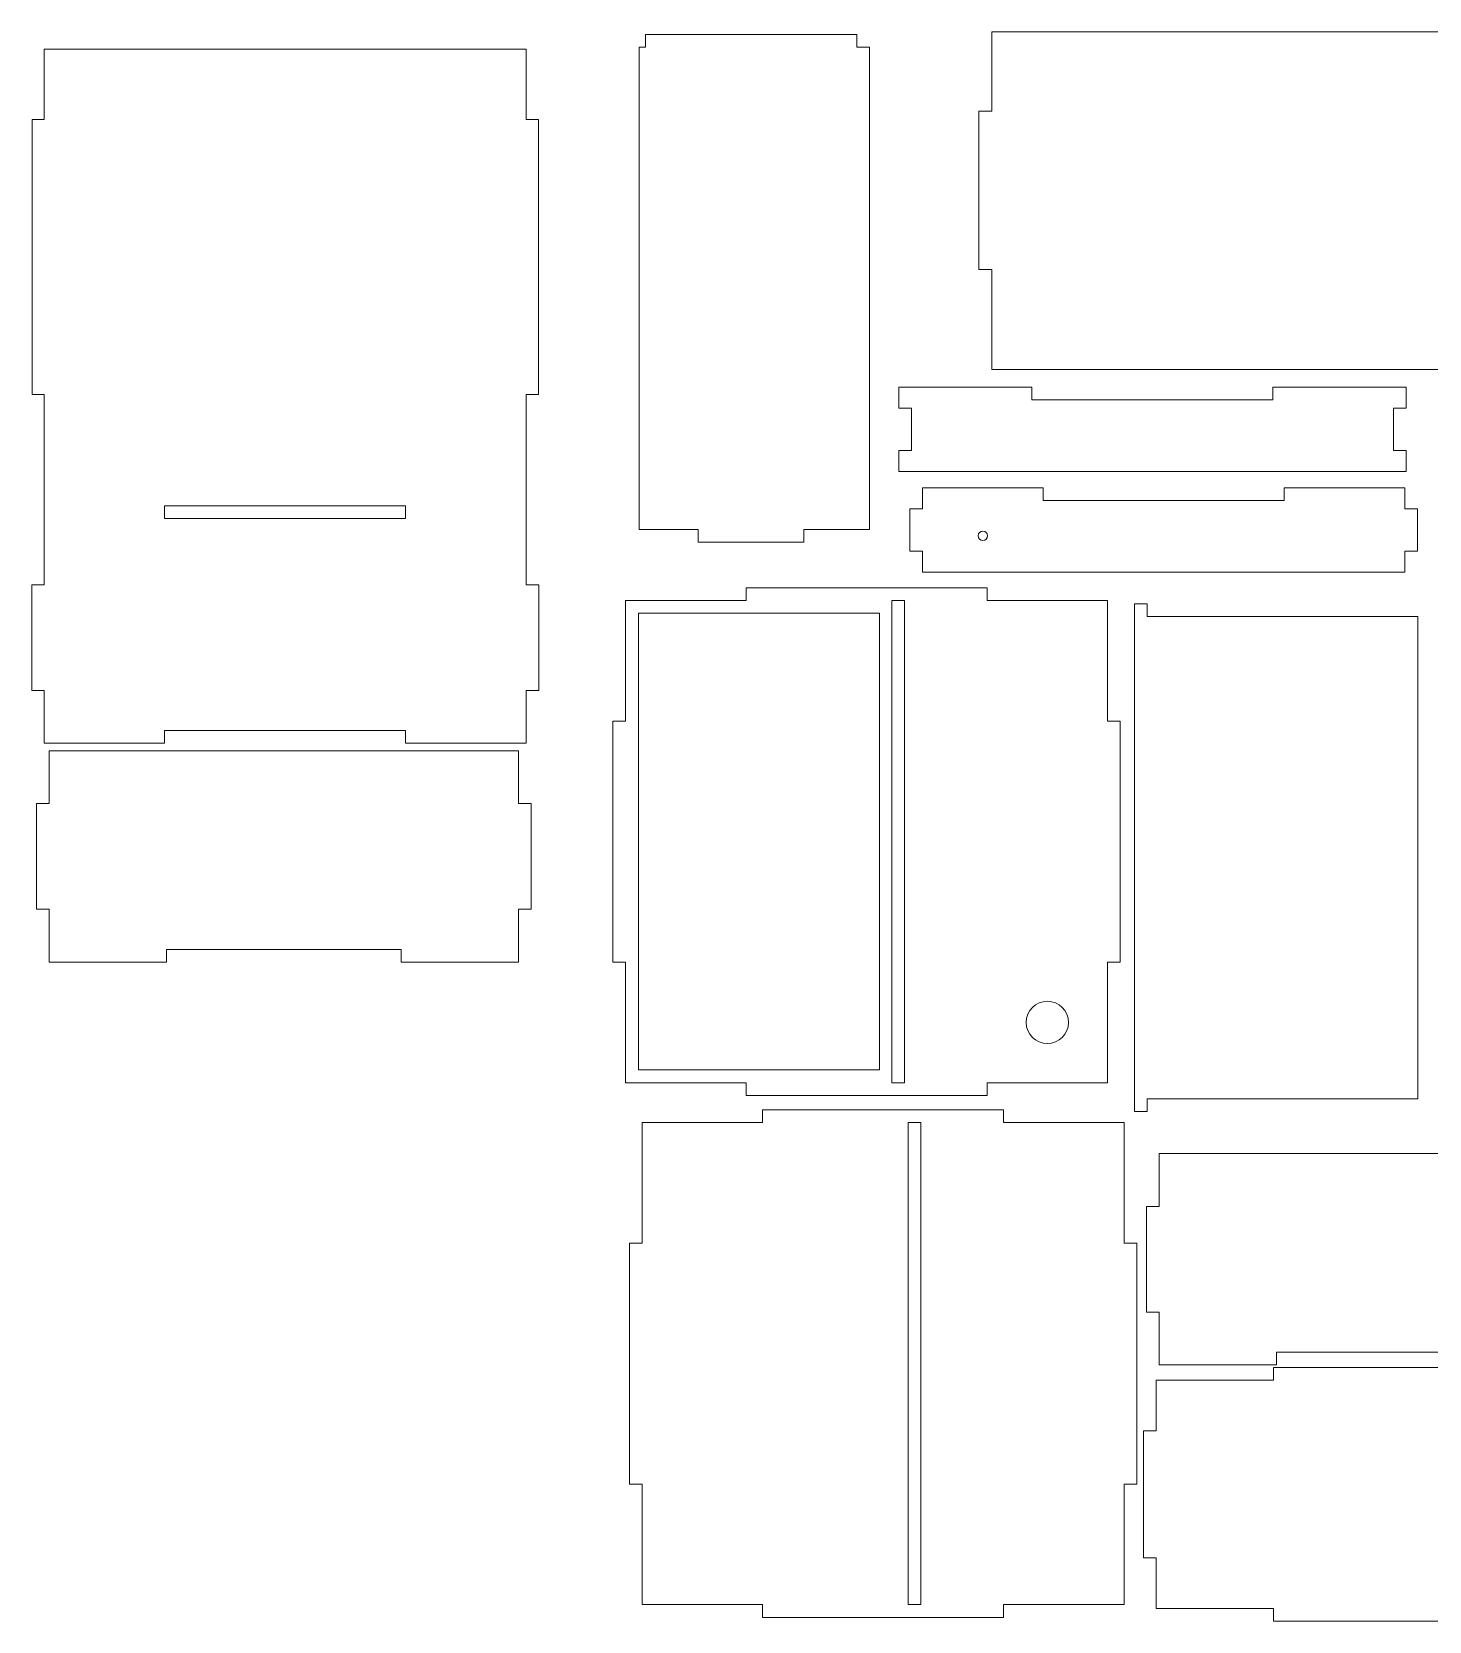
# Model space of a CAD drawing. Header units: millimetres. Extents: x -430 to 298, y -196 to 198.
# Drawn here: x -430.2 to -99.7, y -179.9 to 195.9 of the extents above; entities that cross this region are included whole.
import ezdxf

# ---------------------------------------------------------------- set-up
doc = ezdxf.new("R2010")
doc.units = ezdxf.units.MM
doc.header["$MEASUREMENT"] = 0
doc.layers.add('Camada 1', color=7, linetype='Continuous')

msp = doc.modelspace()

# ---------------------------------------------------------------- linework, layer by layer
at = {"layer": 'Camada 1', "color": 250, "lineweight": 20}
for points, knots in [([(-89.1485, 195.9249), (-89.1485, 195.9249), (-203.1485, 195.9249), (-203.1485, 195.9249), (-203.1485, 195.9249), (-203.1485, 177.1749), (-203.1485, 177.1749), (-203.1485, 177.1749), (-206.1485, 177.1749), (-206.1485, 177.1749), (-206.1485, 177.1749), (-206.1485, 139.6749), (-206.1485, 139.6749), (-206.1485, 139.6749), (-203.1485, 139.6749), (-203.1485, 139.6749), (-203.1485, 139.6749), (-203.1485, 116.0944), (-203.1485, 116.0944), (-203.1485, 116.0944), (-89.1485, 116.0944), (-89.1485, 116.0944), (-89.1485, 116.0944), (-89.1485, 139.6749), (-89.1485, 139.6749), (-89.1485, 139.6749), (-86.1485, 139.6749), (-86.1485, 139.6749), (-86.1485, 139.6749), (-86.1485, 177.1749), (-86.1485, 177.1749), (-86.1485, 177.1749), (-89.1485, 177.1749), (-89.1485, 177.1749), (-89.1485, 177.1749), (-89.1485, 195.9249), (-89.1485, 195.9249)], [0, 0, 0, 0, 0.08333333, 0.08333333, 0.08333333, 0.16666667, 0.16666667, 0.16666667, 0.25, 0.25, 0.25, 0.33333333, 0.33333333, 0.33333333, 0.41666667, 0.41666667, 0.41666667, 0.5, 0.5, 0.5, 0.58333333, 0.58333333, 0.58333333, 0.66666667, 0.66666667, 0.66666667, 0.75, 0.75, 0.75, 0.83333333, 0.83333333, 0.83333333, 0.91666667, 0.91666667, 0.91666667, 1, 1, 1, 1]), ([(-313.2507, 191.8176), (-313.2507, 191.8176), (-313.2507, 175.1857), (-313.2507, 175.1857), (-313.2507, 175.1857), (-310.3507, 175.1857), (-310.3507, 175.1857), (-310.3507, 175.1857), (-310.3507, 110.1857), (-310.3507, 110.1857), (-310.3507, 110.1857), (-313.2507, 110.1857), (-313.2507, 110.1857), (-313.2507, 110.1857), (-313.2507, 65.1859), (-313.2507, 65.1859), (-313.2507, 65.1859), (-310.2507, 65.1859), (-310.2507, 65.1859), (-310.2507, 65.1859), (-310.2507, 40.1859), (-310.2507, 40.1859), (-310.2507, 40.1859), (-313.2507, 40.1859), (-313.2507, 40.1859), (-313.2507, 40.1859), (-313.2507, 27.7177), (-313.2507, 27.7177), (-313.2507, 27.7177), (-341.7506, 27.7177), (-341.7506, 27.7177), (-341.7506, 27.7177), (-341.7506, 30.7177), (-341.7506, 30.7177), (-341.7506, 30.7177), (-398.7506, 30.7177), (-398.7506, 30.7177), (-398.7506, 30.7177), (-398.7506, 27.7177), (-398.7506, 27.7177), (-398.7506, 27.7177), (-427.2507, 27.7177), (-427.2507, 27.7177), (-427.2507, 27.7177), (-427.2507, 40.1859), (-427.2507, 40.1859), (-427.2507, 40.1859), (-430.1507, 40.1859), (-430.1507, 40.1859), (-430.1507, 40.1859), (-430.1507, 65.1859), (-430.1507, 65.1859), (-430.1507, 65.1859), (-427.2507, 65.1859), (-427.2507, 65.1859), (-427.2507, 65.1859), (-427.2507, 110.1857), (-427.2507, 110.1857), (-427.2507, 110.1857), (-430.0507, 110.1857), (-430.0507, 110.1857), (-430.0507, 110.1857), (-430.0507, 175.1857), (-430.0507, 175.1857), (-430.0507, 175.1857), (-427.2507, 175.1857), (-427.2507, 175.1857), (-427.2507, 175.1857), (-427.2507, 191.8176), (-427.2507, 191.8176), (-427.2507, 191.8176), (-313.2507, 191.8176), (-313.2507, 191.8176)], [0, 0, 0, 0, 0.04166667, 0.04166667, 0.04166667, 0.08333333, 0.08333333, 0.08333333, 0.125, 0.125, 0.125, 0.16666667, 0.16666667, 0.16666667, 0.20833333, 0.20833333, 0.20833333, 0.25, 0.25, 0.25, 0.29166667, 0.29166667, 0.29166667, 0.33333333, 0.33333333, 0.33333333, 0.375, 0.375, 0.375, 0.41666667, 0.41666667, 0.41666667, 0.45833333, 0.45833333, 0.45833333, 0.5, 0.5, 0.5, 0.54166667, 0.54166667, 0.54166667, 0.58333333, 0.58333333, 0.58333333, 0.625, 0.625, 0.625, 0.66666667, 0.66666667, 0.66666667, 0.70833333, 0.70833333, 0.70833333, 0.75, 0.75, 0.75, 0.79166667, 0.79166667, 0.79166667, 0.83333333, 0.83333333, 0.83333333, 0.875, 0.875, 0.875, 0.91666667, 0.91666667, 0.91666667, 0.95833333, 0.95833333, 0.95833333, 1, 1, 1, 1]), ([(-235.0474, 78.2653), (-235.0474, 78.2653), (-235.0785, 78.2653), (-235.0785, 78.2653), (-235.0785, 78.2653), (-247.5629, 78.2653), (-247.5629, 78.2653), (-247.5629, 78.2653), (-247.5629, 75.2653), (-247.5629, 75.2653), (-247.5629, 75.2653), (-272.5629, 75.2653), (-272.5629, 75.2653), (-272.5629, 75.2653), (-272.5629, 78.2653), (-272.5629, 78.2653), (-272.5629, 78.2653), (-285.0474, 78.2653), (-285.0474, 78.2653), (-285.0474, 78.2653), (-286.5474, 78.2653), (-286.5474, 78.2653), (-286.5474, 78.2653), (-286.5474, 192.2653), (-286.5474, 192.2653), (-286.5474, 192.2653), (-285.0474, 192.2653), (-285.0474, 192.2653), (-285.0474, 192.2653), (-285.0474, 195.2653), (-285.0474, 195.2653), (-285.0474, 195.2653), (-235.0474, 195.2653), (-235.0474, 195.2653), (-235.0474, 195.2653), (-235.0474, 192.2653), (-235.0474, 192.2653), (-235.0474, 192.2653), (-232.0785, 192.2653), (-232.0785, 192.2653), (-232.0785, 192.2653), (-232.0785, 78.2653), (-232.0785, 78.2653), (-232.0785, 78.2653), (-235.0474, 78.2653), (-235.0474, 78.2653)], [0, 0, 0, 0, 0.06666667, 0.06666667, 0.06666667, 0.13333333, 0.13333333, 0.13333333, 0.2, 0.2, 0.2, 0.26666667, 0.26666667, 0.26666667, 0.33333333, 0.33333333, 0.33333333, 0.4, 0.4, 0.4, 0.46666667, 0.46666667, 0.46666667, 0.53333333, 0.53333333, 0.53333333, 0.6, 0.6, 0.6, 0.66666667, 0.66666667, 0.66666667, 0.73333333, 0.73333333, 0.73333333, 0.8, 0.8, 0.8, 0.86666667, 0.86666667, 0.86666667, 0.93333333, 0.93333333, 0.93333333, 1, 1, 1, 1]), ([(-225.1213, 111.9278), (-225.1213, 111.9278), (-193.6213, 111.9278), (-193.6213, 111.9278), (-193.6213, 111.9278), (-193.6213, 108.9278), (-193.6213, 108.9278), (-193.6213, 108.9278), (-136.6213, 108.9278), (-136.6213, 108.9278), (-136.6213, 108.9278), (-136.6213, 111.9278), (-136.6213, 111.9278), (-136.6213, 111.9278), (-105.1212, 111.9278), (-105.1212, 111.9278), (-105.1212, 111.9278), (-105.1212, 106.9278), (-105.1212, 106.9278), (-105.1212, 106.9278), (-108.1212, 106.9278), (-108.1212, 106.9278), (-108.1212, 106.9278), (-108.1212, 96.9278), (-108.1212, 96.9278), (-108.1212, 96.9278), (-105.1212, 96.9278), (-105.1212, 96.9278), (-105.1212, 96.9278), (-105.1212, 91.9278), (-105.1212, 91.9278), (-105.1212, 91.9278), (-225.1213, 91.9278), (-225.1213, 91.9278), (-225.1213, 91.9278), (-225.1213, 96.9278), (-225.1213, 96.9278), (-225.1213, 96.9278), (-222.1213, 96.9278), (-222.1213, 96.9278), (-222.1213, 96.9278), (-222.1213, 106.9278), (-222.1213, 106.9278), (-222.1213, 106.9278), (-225.1213, 106.9278), (-225.1213, 106.9278), (-225.1213, 106.9278), (-225.1213, 111.9278), (-225.1213, 111.9278)], [0, 0, 0, 0, 0.0625, 0.0625, 0.0625, 0.125, 0.125, 0.125, 0.1875, 0.1875, 0.1875, 0.25, 0.25, 0.25, 0.3125, 0.3125, 0.3125, 0.375, 0.375, 0.375, 0.4375, 0.4375, 0.4375, 0.5, 0.5, 0.5, 0.5625, 0.5625, 0.5625, 0.625, 0.625, 0.625, 0.6875, 0.6875, 0.6875, 0.75, 0.75, 0.75, 0.8125, 0.8125, 0.8125, 0.875, 0.875, 0.875, 0.9375, 0.9375, 0.9375, 1, 1, 1, 1]), ([(-219.4754, 68.1152), (-219.4754, 68.1152), (-105.4754, 68.1152), (-105.4754, 68.1152), (-105.4754, 68.1152), (-105.4754, 73.1152), (-105.4754, 73.1152), (-105.4754, 73.1152), (-102.4754, 73.1152), (-102.4754, 73.1152), (-102.4754, 73.1152), (-102.4754, 83.1152), (-102.4754, 83.1152), (-102.4754, 83.1152), (-105.4754, 83.1152), (-105.4754, 83.1152), (-105.4754, 83.1152), (-105.4754, 88.1152), (-105.4754, 88.1152), (-105.4754, 88.1152), (-133.9754, 88.1152), (-133.9754, 88.1152), (-133.9754, 88.1152), (-133.9754, 85.1152), (-133.9754, 85.1152), (-133.9754, 85.1152), (-190.9754, 85.1152), (-190.9754, 85.1152), (-190.9754, 85.1152), (-190.9754, 88.1152), (-190.9754, 88.1152), (-190.9754, 88.1152), (-219.4754, 88.1152), (-219.4754, 88.1152), (-219.4754, 88.1152), (-219.4754, 83.1152), (-219.4754, 83.1152), (-219.4754, 83.1152), (-222.4754, 83.1152), (-222.4754, 83.1152), (-222.4754, 83.1152), (-222.4754, 73.1152), (-222.4754, 73.1152), (-222.4754, 73.1152), (-219.4754, 73.1152), (-219.4754, 73.1152), (-219.4754, 73.1152), (-219.4754, 68.1152), (-219.4754, 68.1152)], [0, 0, 0, 0, 0.0625, 0.0625, 0.0625, 0.125, 0.125, 0.125, 0.1875, 0.1875, 0.1875, 0.25, 0.25, 0.25, 0.3125, 0.3125, 0.3125, 0.375, 0.375, 0.375, 0.4375, 0.4375, 0.4375, 0.5, 0.5, 0.5, 0.5625, 0.5625, 0.5625, 0.625, 0.625, 0.625, 0.6875, 0.6875, 0.6875, 0.75, 0.75, 0.75, 0.8125, 0.8125, 0.8125, 0.875, 0.875, 0.875, 0.9375, 0.9375, 0.9375, 1, 1, 1, 1]), ([(-398.7507, 83.8136), (-398.7507, 83.8136), (-341.7507, 83.8136), (-341.7507, 83.8136), (-341.7507, 83.8136), (-341.7507, 80.8136), (-341.7507, 80.8136), (-341.7507, 80.8136), (-398.7507, 80.8136), (-398.7507, 80.8136), (-398.7507, 80.8136), (-398.7507, 83.8136), (-398.7507, 83.8136)], [0, 0, 0, 0, 0.25, 0.25, 0.25, 0.5, 0.5, 0.5, 0.75, 0.75, 0.75, 1, 1, 1, 1]), ([(-205.2254, 77.8576), (-204.6179, 77.8576), (-204.1254, 77.3651), (-204.1254, 76.7576), (-204.1254, 76.1501), (-204.6179, 75.6576), (-205.2254, 75.6576), (-205.8329, 75.6576), (-206.3254, 76.1501), (-206.3254, 76.7576), (-206.3254, 77.3651), (-205.8329, 77.8576), (-205.2254, 77.8576)], [0, 0, 0, 0, 0.25, 0.25, 0.25, 0.5, 0.5, 0.5, 0.75, 0.75, 0.75, 1, 1, 1, 1]), ([(-289.7315, 61.4248), (-289.7315, 61.4248), (-261.2315, 61.4248), (-261.2315, 61.4248), (-261.2315, 61.4248), (-261.2315, 64.4248), (-261.2315, 64.4248), (-261.2315, 64.4248), (-204.2315, 64.4248), (-204.2315, 64.4248), (-204.2315, 64.4248), (-204.2315, 61.4248), (-204.2315, 61.4248), (-204.2315, 61.4248), (-175.7315, 61.4248), (-175.7315, 61.4248), (-175.7315, 61.4248), (-175.7315, 32.9248), (-175.7315, 32.9248), (-175.7315, 32.9248), (-172.7315, 32.9248), (-172.7315, 32.9248), (-172.7315, 32.9248), (-172.7315, -24.0752), (-172.7315, -24.0752), (-172.7315, -24.0752), (-175.7315, -24.0752), (-175.7315, -24.0752), (-175.7315, -24.0752), (-175.7315, -52.5752), (-175.7315, -52.5752), (-175.7315, -52.5752), (-204.2315, -52.5752), (-204.2315, -52.5752), (-204.2315, -52.5752), (-204.2315, -55.5752), (-204.2315, -55.5752), (-204.2315, -55.5752), (-261.2315, -55.5752), (-261.2315, -55.5752), (-261.2315, -55.5752), (-261.2315, -52.5752), (-261.2315, -52.5752), (-261.2315, -52.5752), (-289.7315, -52.5752), (-289.7315, -52.5752), (-289.7315, -52.5752), (-289.7315, -24.0752), (-289.7315, -24.0752), (-289.7315, -24.0752), (-292.7315, -24.0752), (-292.7315, -24.0752), (-292.7315, -24.0752), (-292.7315, 32.9248), (-292.7315, 32.9248), (-292.7315, 32.9248), (-289.7315, 32.9248), (-289.7315, 32.9248), (-289.7315, 32.9248), (-289.7315, 61.4248), (-289.7315, 61.4248)], [0, 0, 0, 0, 0.05, 0.05, 0.05, 0.1, 0.1, 0.1, 0.15, 0.15, 0.15, 0.2, 0.2, 0.2, 0.25, 0.25, 0.25, 0.3, 0.3, 0.3, 0.35, 0.35, 0.35, 0.4, 0.4, 0.4, 0.45, 0.45, 0.45, 0.5, 0.5, 0.5, 0.55, 0.55, 0.55, 0.6, 0.6, 0.6, 0.65, 0.65, 0.65, 0.7, 0.7, 0.7, 0.75, 0.75, 0.75, 0.8, 0.8, 0.8, 0.85, 0.85, 0.85, 0.9, 0.9, 0.9, 0.95, 0.95, 0.95, 1, 1, 1, 1]), ([(-223.7778, -52.5752), (-223.7778, -52.5752), (-226.7778, -52.5752), (-226.7778, -52.5752), (-226.7778, -52.5752), (-226.7778, 61.4248), (-226.7778, 61.4248), (-226.7778, 61.4248), (-223.7778, 61.4248), (-223.7778, 61.4248), (-223.7778, 61.4248), (-223.7778, -52.5752), (-223.7778, -52.5752)], [0, 0, 0, 0, 0.25, 0.25, 0.25, 0.5, 0.5, 0.5, 0.75, 0.75, 0.75, 1, 1, 1, 1]), ([(-169.3899, -56.3591), (-169.3899, -56.3591), (-169.3899, 57.6409), (-169.3899, 57.6409), (-169.3899, 57.6409), (-169.3899, 60.6409), (-169.3899, 60.6409), (-169.3899, 60.6409), (-166.3899, 60.6409), (-166.3899, 60.6409), (-166.3899, 60.6409), (-166.3899, 57.6409), (-166.3899, 57.6409), (-166.3899, 57.6409), (-102.3899, 57.6409), (-102.3899, 57.6409), (-102.3899, 57.6409), (-102.3899, -56.3591), (-102.3899, -56.3591), (-102.3899, -56.3591), (-166.3899, -56.3591), (-166.3899, -56.3591), (-166.3899, -56.3591), (-166.3899, -59.3591), (-166.3899, -59.3591), (-166.3899, -59.3591), (-169.3899, -59.3591), (-169.3899, -59.3591), (-169.3899, -59.3591), (-169.3899, -56.3591), (-169.3899, -56.3591)], [0, 0, 0, 0, 0.1, 0.1, 0.1, 0.2, 0.2, 0.2, 0.3, 0.3, 0.3, 0.4, 0.4, 0.4, 0.5, 0.5, 0.5, 0.6, 0.6, 0.6, 0.7, 0.7, 0.7, 0.8, 0.8, 0.8, 0.9, 0.9, 0.9, 1, 1, 1, 1]), ([(-229.675, 58.4248), (-229.675, 58.4248), (-286.6749, 58.4248), (-286.6749, 58.4248), (-286.6749, 58.4248), (-286.6749, -49.5752), (-286.6749, -49.5752), (-286.6749, -49.5752), (-229.675, -49.5752), (-229.675, -49.5752), (-229.675, -49.5752), (-229.675, 58.4248), (-229.675, 58.4248)], [0, 0, 0, 0, 0.25, 0.25, 0.25, 0.5, 0.5, 0.5, 0.75, 0.75, 0.75, 1, 1, 1, 1]), ([(-426.0507, 25.9177), (-426.0507, 25.9177), (-315.0507, 25.9177), (-315.0507, 25.9177), (-315.0507, 25.9177), (-315.0507, 13.4177), (-315.0507, 13.4177), (-315.0507, 13.4177), (-312.0507, 13.4177), (-312.0507, 13.4177), (-312.0507, 13.4177), (-312.0507, -11.5823), (-312.0507, -11.5823), (-312.0507, -11.5823), (-315.0507, -11.5823), (-315.0507, -11.5823), (-315.0507, -11.5823), (-315.0507, -24.0823), (-315.0507, -24.0823), (-315.0507, -24.0823), (-342.8007, -24.0823), (-342.8007, -24.0823), (-342.8007, -24.0823), (-342.8007, -21.0823), (-342.8007, -21.0823), (-342.8007, -21.0823), (-398.3007, -21.0823), (-398.3007, -21.0823), (-398.3007, -21.0823), (-398.3007, -24.0823), (-398.3007, -24.0823), (-398.3007, -24.0823), (-426.0507, -24.0823), (-426.0507, -24.0823), (-426.0507, -24.0823), (-426.0507, -11.5823), (-426.0507, -11.5823), (-426.0507, -11.5823), (-429.0507, -11.5823), (-429.0507, -11.5823), (-429.0507, -11.5823), (-429.0507, 13.4177), (-429.0507, 13.4177), (-429.0507, 13.4177), (-426.0507, 13.4177), (-426.0507, 13.4177), (-426.0507, 13.4177), (-426.0507, 25.9177), (-426.0507, 25.9177)], [0, 0, 0, 0, 0.0625, 0.0625, 0.0625, 0.125, 0.125, 0.125, 0.1875, 0.1875, 0.1875, 0.25, 0.25, 0.25, 0.3125, 0.3125, 0.3125, 0.375, 0.375, 0.375, 0.4375, 0.4375, 0.4375, 0.5, 0.5, 0.5, 0.5625, 0.5625, 0.5625, 0.625, 0.625, 0.625, 0.6875, 0.6875, 0.6875, 0.75, 0.75, 0.75, 0.8125, 0.8125, 0.8125, 0.875, 0.875, 0.875, 0.9375, 0.9375, 0.9375, 1, 1, 1, 1]), ([(-189.9815, -33.3252), (-187.2201, -33.3252), (-184.9815, -35.5638), (-184.9815, -38.3252), (-184.9815, -41.0866), (-187.2201, -43.3252), (-189.9815, -43.3252), (-192.7429, -43.3252), (-194.9815, -41.0866), (-194.9815, -38.3252), (-194.9815, -35.5638), (-192.7429, -33.3252), (-189.9815, -33.3252)], [0, 0, 0, 0, 0.25, 0.25, 0.25, 0.5, 0.5, 0.5, 0.75, 0.75, 0.75, 1, 1, 1, 1]), ([(-285.8366, -62.0095), (-285.8366, -62.0095), (-257.3366, -62.0095), (-257.3366, -62.0095), (-257.3366, -62.0095), (-257.3366, -59.0095), (-257.3366, -59.0095), (-257.3366, -59.0095), (-200.3366, -59.0095), (-200.3366, -59.0095), (-200.3366, -59.0095), (-200.3366, -62.0095), (-200.3366, -62.0095), (-200.3366, -62.0095), (-171.8366, -62.0095), (-171.8366, -62.0095), (-171.8366, -62.0095), (-171.8366, -90.5095), (-171.8366, -90.5095), (-171.8366, -90.5095), (-168.8366, -90.5095), (-168.8366, -90.5095), (-168.8366, -90.5095), (-168.8366, -147.5095), (-168.8366, -147.5095), (-168.8366, -147.5095), (-171.8366, -147.5095), (-171.8366, -147.5095), (-171.8366, -147.5095), (-171.8366, -176.0095), (-171.8366, -176.0095), (-171.8366, -176.0095), (-200.3366, -176.0095), (-200.3366, -176.0095), (-200.3366, -176.0095), (-200.3366, -179.0095), (-200.3366, -179.0095), (-200.3366, -179.0095), (-257.3366, -179.0095), (-257.3366, -179.0095), (-257.3366, -179.0095), (-257.3366, -176.0095), (-257.3366, -176.0095), (-257.3366, -176.0095), (-285.8366, -176.0095), (-285.8366, -176.0095), (-285.8366, -176.0095), (-285.8366, -147.5095), (-285.8366, -147.5095), (-285.8366, -147.5095), (-288.8366, -147.5095), (-288.8366, -147.5095), (-288.8366, -147.5095), (-288.8366, -90.5095), (-288.8366, -90.5095), (-288.8366, -90.5095), (-285.8366, -90.5095), (-285.8366, -90.5095), (-285.8366, -90.5095), (-285.8366, -62.0095), (-285.8366, -62.0095)], [0, 0, 0, 0, 0.05, 0.05, 0.05, 0.1, 0.1, 0.1, 0.15, 0.15, 0.15, 0.2, 0.2, 0.2, 0.25, 0.25, 0.25, 0.3, 0.3, 0.3, 0.35, 0.35, 0.35, 0.4, 0.4, 0.4, 0.45, 0.45, 0.45, 0.5, 0.5, 0.5, 0.55, 0.55, 0.55, 0.6, 0.6, 0.6, 0.65, 0.65, 0.65, 0.7, 0.7, 0.7, 0.75, 0.75, 0.75, 0.8, 0.8, 0.8, 0.85, 0.85, 0.85, 0.9, 0.9, 0.9, 0.95, 0.95, 0.95, 1, 1, 1, 1]), ([(-219.8829, -176.0095), (-219.8829, -176.0095), (-222.8829, -176.0095), (-222.8829, -176.0095), (-222.8829, -176.0095), (-222.8829, -62.0095), (-222.8829, -62.0095), (-222.8829, -62.0095), (-219.8829, -62.0095), (-219.8829, -62.0095), (-219.8829, -62.0095), (-219.8829, -176.0095), (-219.8829, -176.0095)], [0, 0, 0, 0, 0.25, 0.25, 0.25, 0.5, 0.5, 0.5, 0.75, 0.75, 0.75, 1, 1, 1, 1]), ([(-163.5146, -69.3231), (-163.5146, -69.3231), (-52.5146, -69.3231), (-52.5146, -69.3231), (-52.5146, -69.3231), (-52.5146, -81.8231), (-52.5146, -81.8231), (-52.5146, -81.8231), (-49.5146, -81.8231), (-49.5146, -81.8231), (-49.5146, -81.8231), (-49.5146, -106.8231), (-49.5146, -106.8231), (-49.5146, -106.8231), (-52.5146, -106.8231), (-52.5146, -106.8231), (-52.5146, -106.8231), (-52.5146, -119.3231), (-52.5146, -119.3231), (-52.5146, -119.3231), (-80.2646, -119.3231), (-80.2646, -119.3231), (-80.2646, -119.3231), (-80.2646, -116.3231), (-80.2646, -116.3231), (-80.2646, -116.3231), (-135.7646, -116.3231), (-135.7646, -116.3231), (-135.7646, -116.3231), (-135.7646, -119.3231), (-135.7646, -119.3231), (-135.7646, -119.3231), (-163.5146, -119.3231), (-163.5146, -119.3231), (-163.5146, -119.3231), (-163.5146, -106.8231), (-163.5146, -106.8231), (-163.5146, -106.8231), (-166.5146, -106.8231), (-166.5146, -106.8231), (-166.5146, -106.8231), (-166.5146, -81.8231), (-166.5146, -81.8231), (-166.5146, -81.8231), (-163.5146, -81.8231), (-163.5146, -81.8231), (-163.5146, -81.8231), (-163.5146, -69.3231), (-163.5146, -69.3231)], [0, 0, 0, 0, 0.0625, 0.0625, 0.0625, 0.125, 0.125, 0.125, 0.1875, 0.1875, 0.1875, 0.25, 0.25, 0.25, 0.3125, 0.3125, 0.3125, 0.375, 0.375, 0.375, 0.4375, 0.4375, 0.4375, 0.5, 0.5, 0.5, 0.5625, 0.5625, 0.5625, 0.625, 0.625, 0.625, 0.6875, 0.6875, 0.6875, 0.75, 0.75, 0.75, 0.8125, 0.8125, 0.8125, 0.875, 0.875, 0.875, 0.9375, 0.9375, 0.9375, 1, 1, 1, 1]), ([(-53.2146, -122.9231), (-53.2146, -122.9231), (-53.2146, -134.923), (-53.2146, -134.923), (-53.2146, -134.923), (-50.2146, -134.923), (-50.2146, -134.923), (-50.2146, -134.923), (-50.2146, -164.923), (-50.2146, -164.923), (-50.2146, -164.923), (-53.2146, -164.923), (-53.2146, -164.923), (-53.2146, -164.923), (-53.2146, -176.9231), (-53.2146, -176.9231), (-53.2146, -176.9231), (-80.9646, -176.9231), (-80.9646, -176.9231), (-80.9646, -176.9231), (-80.9646, -179.9231), (-80.9646, -179.9231), (-80.9646, -179.9231), (-136.4646, -179.9231), (-136.4646, -179.9231), (-136.4646, -179.9231), (-136.4646, -176.9231), (-136.4646, -176.9231), (-136.4646, -176.9231), (-164.2146, -176.9231), (-164.2146, -176.9231), (-164.2146, -176.9231), (-164.2146, -164.923), (-164.2146, -164.923), (-164.2146, -164.923), (-167.2146, -164.923), (-167.2146, -164.923), (-167.2146, -164.923), (-167.2146, -134.923), (-167.2146, -134.923), (-167.2146, -134.923), (-164.2146, -134.923), (-164.2146, -134.923), (-164.2146, -134.923), (-164.2146, -122.9231), (-164.2146, -122.9231), (-164.2146, -122.9231), (-136.4646, -122.9231), (-136.4646, -122.9231), (-136.4646, -122.9231), (-136.4646, -119.9231), (-136.4646, -119.9231), (-136.4646, -119.9231), (-80.9646, -119.9231), (-80.9646, -119.9231), (-80.9646, -119.9231), (-80.9646, -122.9231), (-80.9646, -122.9231), (-80.9646, -122.9231), (-53.2146, -122.9231), (-53.2146, -122.9231)], [0, 0, 0, 0, 0.05, 0.05, 0.05, 0.1, 0.1, 0.1, 0.15, 0.15, 0.15, 0.2, 0.2, 0.2, 0.25, 0.25, 0.25, 0.3, 0.3, 0.3, 0.35, 0.35, 0.35, 0.4, 0.4, 0.4, 0.45, 0.45, 0.45, 0.5, 0.5, 0.5, 0.55, 0.55, 0.55, 0.6, 0.6, 0.6, 0.65, 0.65, 0.65, 0.7, 0.7, 0.7, 0.75, 0.75, 0.75, 0.8, 0.8, 0.8, 0.85, 0.85, 0.85, 0.9, 0.9, 0.9, 0.95, 0.95, 0.95, 1, 1, 1, 1])]:
    msp.add_open_spline(points, degree=3, knots=knots, dxfattribs=at)

doc.saveas('drawing.dxf')
